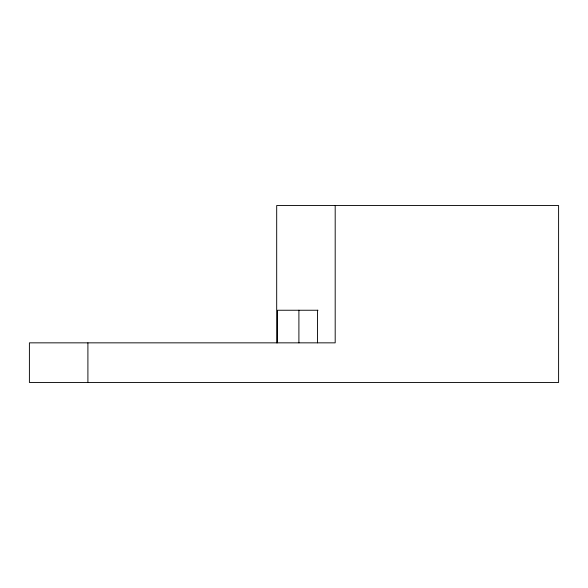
<?xml version="1.0" encoding="UTF-8"?>
<svg xmlns="http://www.w3.org/2000/svg" width="588" height="588" viewBox="0 0 588 588"><rect width="100%" height="100%" fill="white"/><g stroke="black" fill="none" stroke-linecap="round" stroke-linejoin="round"><path stroke-width="0.88" d="M317.998 310.243L277.514 310.243L277.514 342.848M335.189 205.528L335.189 342.848L29.4 342.848L29.4 382.472L558.6 382.472L558.6 205.528L276.691 205.528L276.691 342.848M317.52 310.243L317.52 342.848M298.902 310.243L298.902 342.848M87.906 342.848L87.906 382.472"/></g></svg>
